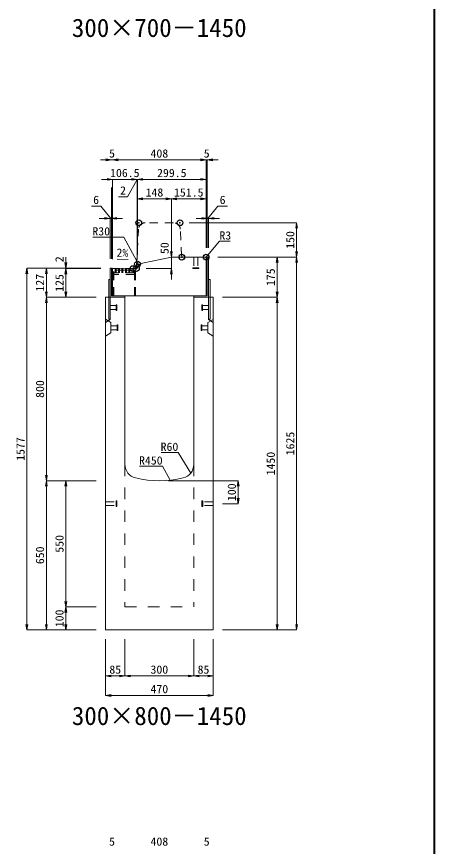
# Model space of a CAD drawing. Units: millimetres at full size. Extents: x -1809 to 57027, y -20349 to 17321.
# Drawn here: x 22777 to 24600, y -10040 to -6422 of the extents above; entities that cross this region are included whole.
import ezdxf
from ezdxf.enums import TextEntityAlignment as Align

# ---------------------------------------------------------------- set-up
doc = ezdxf.new("R2010")
doc.units = ezdxf.units.MM
doc.header["$LTSCALE"] = 50
doc.header["$PDMODE"] = 32
doc.header["$PDSIZE"] = 25
doc.linetypes.add('USER1', pattern=[2, 1, -1])
doc.linetypes.add('USER2', pattern=[1.35, 0.75, -0.6])
for name, color, linetype, lineweight in [('インサート', 3, 'USER2', 9), ('グレーチング', 7, 'USER2', 5), ('受枠', 3, 'Continuous', 5), ('図枠', 7, 'Continuous', 5), ('寸法線', 7, 'Continuous', 13), ('引出線', 4, 'Continuous', 13), ('本体', 2, 'Continuous', 13)]:
    doc.layers.add(name, color=color, linetype=linetype, lineweight=lineweight)
doc.layers.add('作業エリア', color=11, linetype='Continuous')
doc.layers.add('文字', color=7, linetype='Continuous')
doc.styles.add('ＭＳ 明朝', font='')
doc.styles.get('ＭＳ 明朝').set_extended_font_data('MS Mincho')

# ---------------------------------------------------------------- blocks, each defined once
blk = doc.blocks.new('open_arrow')
at = {"color": 0, "linetype": 'Continuous', "lineweight": -2}
blk.add_lwpolyline([(7.5, 1.25), (0, 0), (7.5, -1.25)], dxfattribs=at)

msp = doc.modelspace()

# ---------------------------------------------------------------- linework, layer by layer
at = {"layer": 'インサート'}
for p, q in [((23550.5, -7471.05), (23550.5, -7517.05)), ((23550.5, -7471.05), (23567.5, -7471.05)), ((23567.5, -7471.05), (23567.5, -7517.05)), ((23546.5, -7521.05), (23546.5, -7517.05)), ((23546.5, -7517.05), (23571.5, -7517.05)), ((23546.5, -7521.05), (23571.5, -7521.05)), ((23571.5, -7517.05), (23571.5, -7521.05)), ((23185, -7682.55), (23212, -7682.55)), ((23185, -7682.55), (23185, -7699.55)), ((23185, -7699.55), (23212, -7699.55)), ((23215, -7678.55), (23212, -7678.55)), ((23212, -7678.55), (23212, -7703.55)), ((23212, -7703.55), (23215, -7703.55)), ((23215, -7703.55), (23215, -7678.55)), ((23585, -7678.55), (23588, -7678.55)), ((23585, -7703.55), (23585, -7678.55)), ((23588, -7703.55), (23585, -7703.55)), ((23588, -7678.55), (23588, -7703.55)), ((23615, -7682.55), (23588, -7682.55)), ((23615, -7699.55), (23588, -7699.55)), ((23615, -7682.55), (23615, -7699.55)), ((23188.2, -7770.55), (23215.2, -7770.55)), ((23188.2, -7770.55), (23188.2, -7787.55)), ((23218.2, -7766.55), (23215.2, -7766.55)), ((23215.2, -7766.55), (23215.2, -7791.55)), ((23218.2, -7791.55), (23218.2, -7766.55)), ((23581.8, -7766.55), (23584.8, -7766.55)), ((23581.8, -7791.55), (23581.8, -7766.55)), ((23584.8, -7766.55), (23584.8, -7791.55)), ((23611.8, -7770.55), (23584.8, -7770.55)), ((23611.8, -7770.55), (23611.8, -7787.55)), ((23188.2, -7787.55), (23215.2, -7787.55)), ((23215.2, -7791.55), (23218.2, -7791.55)), ((23584.8, -7791.55), (23581.8, -7791.55)), ((23611.8, -7787.55), (23584.8, -7787.55)), ((23165, -8537.55), (23211, -8537.55)), ((23165, -8554.55), (23165, -8537.55)), ((23211, -8558.55), (23211, -8533.55)), ((23211, -8533.55), (23215, -8533.55)), ((23215, -8558.55), (23215, -8533.55)), ((23585, -8533.55), (23589, -8533.55)), ((23585, -8533.55), (23585, -8558.55)), ((23589, -8533.55), (23589, -8558.55)), ((23635, -8537.55), (23589, -8537.55)), ((23635, -8537.55), (23635, -8554.55)), ((23165, -8554.55), (23211, -8554.55)), ((23215, -8558.55), (23211, -8558.55)), ((23589, -8558.55), (23585, -8558.55)), ((23635, -8554.55), (23589, -8554.55))]:
    msp.add_line(p, q, dxfattribs=at)
at = {"layer": 'グレーチング'}
for p, q in [((23197.5, -7639.05), (23197.5, -7521.05)), ((23295.5, -7521.05), (23197.5, -7521.05)), ((23202, -7639.05), (23202, -7521.05)), ((23206.5, -7540.05), (23206.5, -7521.05)), ((23211, -7540.05), (23211, -7521.05)), ((23221.6, -7540.05), (23221.6, -7521.05)), ((23226.1, -7540.05), (23226.1, -7521.05)), ((23236.7, -7540.05), (23236.7, -7521.05)), ((23241.2, -7540.05), (23241.2, -7521.05)), ((23251.8, -7540.05), (23251.8, -7521.05)), ((23256.3, -7540.05), (23256.3, -7521.05)), ((23266.9, -7540.05), (23266.9, -7521.05)), ((23271.4, -7540.05), (23271.4, -7521.05)), ((23282, -7540.05), (23282, -7521.05)), ((23286.5, -7540.05), (23286.5, -7521.05)), ((23291, -7639.05), (23291, -7521.05)), ((23295.5, -7639.05), (23295.5, -7521.05)), ((23291, -7540.05), (23202, -7540.05)), ((23291, -7546.05), (23202, -7546.05)), ((23221.6, -7527.05), (23211, -7527.05)), ((23236.7, -7527.05), (23226.1, -7527.05)), ((23251.8, -7527.05), (23241.2, -7527.05)), ((23266.9, -7527.05), (23256.3, -7527.05)), ((23282, -7527.05), (23271.4, -7527.05))]:
    msp.add_line(p, q, dxfattribs=at)
at = {"layer": '作業エリア'}
for p in [(23310, -7321.05), (23490, -7321.05), (23304.5, -7501.05), (23497.5, -7471.05), (23604, -7471.05), (23285, -7521.05), (23300, -7521.05)]:
    msp.add_point(p, dxfattribs=at)
at = {"layer": '受枠'}
for p, q in [((23609, -7471.05), (23609, -7640.05)), ((23615, -7471.05), (23609, -7471.05)), ((23615, -7471.05), (23615, -7741.05)), ((23185, -7519.05), (23185, -7741.05)), ((23185, -7519.05), (23191, -7519.05)), ((23191, -7519.05), (23191, -7640.05)), ((23179, -7569.05), (23179, -7741.05)), ((23179, -7569.05), (23185, -7569.05)), ((23621, -7569.05), (23615, -7569.05)), ((23621, -7569.05), (23621, -7741.05)), ((23185, -7646.05), (23250, -7646.05)), ((23191, -7640.05), (23250, -7640.05)), ((23250, -7640.05), (23250, -7646.05)), ((23550, -7640.05), (23550, -7646.05)), ((23609, -7640.05), (23550, -7640.05)), ((23615, -7646.05), (23550, -7646.05)), ((23179, -7741.05), (23185, -7741.05)), ((23621, -7741.05), (23615, -7741.05))]:
    msp.add_line(p, q, dxfattribs=at)
at = {"layer": '図枠', "lineweight": 40}
msp.add_line((24600, -18146.05), (24600, -1526.05), dxfattribs=at)
at = {"layer": '寸法線'}
for p, q in [((23244, -7046.93), (23143, -7046.93)), ((23604, -7046.93), (23196, -7046.93)), ((23556, -7046.93), (23657, -7046.93)), ((23604, -7431.03), (23604, -7046.93)), ((23604, -7431.03), (23604, -7046.93)), ((23609, -7431.03), (23609, -7046.93)), ((23302.57, -7131.93), (23148, -7131.93)), ((23196, -7479.25), (23196, -7131.93)), ((23352.5, -7131.93), (23254.57, -7131.93)), ((23303.53, -7131.93), (23261.69, -7208.3)), ((23302.57, -7481.03), (23302.57, -7131.93)), ((23604, -7131.93), (23304.5, -7131.93)), ((23304.5, -7461.03), (23304.5, -7131.93)), ((23604, -7431.03), (23604, -7131.93)), ((23191, -7479.03), (23191, -7166.91)), ((23196, -7479.25), (23196, -7176.93)), ((23196, -7479.25), (23196, -7176.93)), ((23302.57, -7481.03), (23302.57, -7178.69)), ((23304.5, -7461.03), (23304.5, -7176.93)), ((23261.69, -7208.3), (23221.28, -7208.3)), ((23304.5, -7216.93), (23452.5, -7216.93)), ((23304.5, -7461.03), (23304.5, -7216.93)), ((23452.5, -7431.03), (23452.5, -7216.93)), ((23452.5, -7216.93), (23604, -7216.93)), ((23452.5, -7431.03), (23452.5, -7216.93)), ((23604, -7431.03), (23604, -7216.93)), ((23144.67, -7249.13), (23103.44, -7249.13)), ((23188, -7301.93), (23144.67, -7249.13)), ((23612, -7301.93), (23655.33, -7249.13)), ((23655.33, -7249.13), (23696.56, -7249.13)), ((23239, -7301.93), (23137, -7301.93)), ((23185, -7479.03), (23185, -7301.93)), ((23191, -7479.03), (23191, -7301.93)), ((23561, -7301.93), (23663, -7301.93)), ((23609, -7431.03), (23609, -7301.93)), ((23615, -7431.03), (23615, -7301.93)), ((23530.02, -7321.05), (23998.78, -7321.05)), ((23998.78, -7321.05), (23998.78, -7471.05)), ((23452.5, -7423.05), (23452.5, -7569.05)), ((22992.06, -7471.05), (22992.06, -7569.05)), ((23655.02, -7471.05), (23913.78, -7471.05)), ((23655.02, -7471.05), (23998.78, -7471.05)), ((23655.02, -7471.05), (23998.78, -7471.05)), ((23913.78, -7471.05), (23913.78, -7646.05)), ((23998.78, -7471.05), (23998.78, -9096.05)), ((22822.06, -9096.05), (22822.06, -7519.05)), ((23144.98, -7519.05), (22822.06, -7519.05)), ((22907.06, -7519.05), (22907.06, -7646.05)), ((23144.98, -7519.05), (22907.06, -7519.05)), ((23144.98, -7519.05), (22992.06, -7519.05)), ((23144.98, -7521.05), (22992.06, -7521.05)), ((22992.06, -7521.05), (22992.06, -7646.05)), ((23144.98, -7521.05), (22992.06, -7521.05)), ((23342.59, -7521.05), (23452.5, -7521.05)), ((23124.98, -7646.05), (22907.06, -7646.05)), ((22907.06, -7646.05), (22907.06, -8446.05)), ((23124.98, -7646.05), (22907.06, -7646.05)), ((23124.98, -7646.05), (22992.06, -7646.05)), ((23675.02, -7646.05), (23913.78, -7646.05)), ((23675.02, -7646.05), (23913.78, -7646.05)), ((23913.78, -7646.05), (23913.78, -9096.05)), ((23124.98, -8446.05), (22907.06, -8446.05)), ((22907.06, -9096.05), (22907.06, -8446.05)), ((23124.98, -8446.05), (22907.06, -8446.05)), ((22992.06, -8446.05), (22992.06, -8996.05)), ((23124.98, -8446.05), (22992.06, -8446.05)), ((23440.02, -8446.05), (23743.78, -8446.05)), ((23743.78, -8446.05), (23743.78, -8546.05)), ((23675.02, -8546.05), (23743.78, -8546.05)), ((23124.98, -8996.05), (22992.06, -8996.05)), ((22992.06, -8996.05), (22992.06, -9096.05)), ((23124.98, -8996.05), (22992.06, -8996.05)), ((23124.98, -9096.05), (22822.06, -9096.05)), ((23124.98, -9096.05), (22907.06, -9096.05)), ((23124.98, -9096.05), (22992.06, -9096.05)), ((23675.02, -9096.05), (23913.78, -9096.05)), ((23675.02, -9096.05), (23998.78, -9096.05)), ((23165, -9136.07), (23165, -9297.21)), ((23165, -9136.07), (23165, -9382.21)), ((23250, -9136.07), (23250, -9297.21)), ((23250, -9136.07), (23250, -9297.21)), ((23550, -9136.07), (23550, -9297.21)), ((23550, -9136.07), (23550, -9297.21)), ((23635, -9136.07), (23635, -9297.21)), ((23635, -9136.07), (23635, -9382.21)), ((23165, -9297.21), (23250, -9297.21)), ((23250, -9297.21), (23550, -9297.21)), ((23550, -9297.21), (23635, -9297.21)), ((23165, -9382.21), (23635, -9382.21))]:
    msp.add_line(p, q, dxfattribs=at)
at = {"layer": '引出線'}
for points in [[(23310.6, -7505.19), (23244.87, -7383.51), (23184.87, -7383.51), (23110.2, -7383.51)], [(23603.12, -7471.93), (23661.85, -7401.57), (23709.57, -7401.57)], [(23264, -7481.04), (23215.26, -7480.06), (23264, -7481.04)], [(23537.07, -8412.74), (23482.66, -8322.84), (23407.98, -8322.84)], [(23446.44, -8443.65), (23414.22, -8382.51), (23313.21, -8382.51)]]:
    msp.add_lwpolyline(points, dxfattribs=at)
at = {"layer": '本体', "linetype": 'USER2', "lineweight": 9}
for p, q in [((23461.46, -7321.05), (23338.54, -7321.05)), ((23300.33, -7514.4), (23308.57, -7349.56)), ((23497.17, -7464.4), (23491.43, -7349.56)), ((23185, -7743.05), (23185, -7646.05)), ((23615, -7743.05), (23615, -7646.05)), ((23165, -7755.55), (23185, -7743.05)), ((23635, -7755.55), (23615, -7743.05))]:
    msp.add_line(p, q, dxfattribs=at)
at = {"layer": '本体'}
for p, q in [((23452.5, -7471.05), (23326.19, -7496.66)), ((23601, -7471.05), (23452.5, -7471.05)), ((23604, -7474.05), (23604, -7639.05)), ((23196, -7639.05), (23196, -7519.27)), ((23196, -7519.27), (23285, -7521.05)), ((23285, -7521.05), (23302.57, -7521.05)), ((23165, -7646.05), (23165, -9096.05)), ((23165, -7646.05), (23250, -7646.05)), ((23604, -7639.05), (23196, -7639.05)), ((23250, -7646.05), (23250, -8375.53)), ((23550, -7646.05), (23550, -8375.53)), ((23550, -7646.05), (23635, -7646.05)), ((23635, -7646.05), (23635, -9096.05)), ((23165, -9096.05), (23635, -9096.05))]:
    msp.add_line(p, q, dxfattribs=at)
at = {"layer": '本体', "lineweight": 9}
for p, q in [((23165, -7742.05), (23188.2, -7756.55)), ((23634.58, -7742.31), (23611.8, -7756.55)), ((23188.2, -7756.55), (23188.2, -7801.55)), ((23611.8, -7756.55), (23611.8, -7801.55)), ((23188.2, -7801.55), (23165, -7816.05)), ((23611.8, -7801.55), (23635, -7816.05))]:
    msp.add_line(p, q, dxfattribs=at)
at = {"layer": '本体', "linetype": 'USER1', "lineweight": 15}
for p, q in [((23250, -8375.53), (23250, -8996.05)), ((23550, -8375.53), (23550, -8996.05)), ((23250, -8996.05), (23550, -8996.05))]:
    msp.add_line(p, q, dxfattribs=at)
at = {"layer": '本体', "linetype": 'USER2', "lineweight": 9}
for centre, radius, start, end in [((23338.54, -7351.05), 30, 90, 177.13759), ((23461.46, -7351.05), 30, 2.86241, 90), ((23504.16, -7464.05), 7, 182.86241, 270), ((23293.34, -7514.05), 7, 270, 357.13759)]:
    msp.add_arc(centre, radius, start, end, dxfattribs=at)
at = {"layer": '本体'}
for centre, radius, start, end in [((23601, -7474.05), 3, 0, 90), ((23332.15, -7526.06), 30, 101.45875, 170.39512), ((23310, -8375.53), 60, 180, 256.65764), ((23490, -8375.53), 60, 283.34236, 0), ((23400, -7996.05), 450, 256.65764, 283.34236)]:
    msp.add_arc(centre, radius, start, end, dxfattribs=at)

# ---------------------------------------------------------------- block references
at = {"layer": '寸法線', "xscale": 3.2, "yscale": 3.2}
for p, rotation in [((23191, -7046.93), 180), ((23604, -7046.93), 180), ((23604, -7046.93), 180), ((23196, -7131.93), 180), ((23302.57, -7131.93), 180), ((23302.57, -7131.93), 180), ((23604, -7131.93), 180), ((23452.5, -7216.93), 180), ((23604, -7216.93), 180), ((23185, -7301.93), 180), ((23609, -7301.93), 180), ((23998.78, -7321.05), 270), ((23452.5, -7471.05), 90), ((23998.78, -7471.05), 90), ((23913.78, -7471.05), 270), ((23998.78, -7471.05), 270), ((22822.06, -7519.05), 270), ((22907.06, -7519.05), 270), ((22992.06, -7519.05), 90), ((22992.06, -7521.05), 270), ((22992.06, -7521.05), 270), ((23452.5, -7521.05), 270), ((22907.06, -7646.05), 90), ((22992.06, -7646.05), 90), ((23913.78, -7646.05), 90), ((22907.06, -7646.05), 270), ((23913.78, -7646.05), 270), ((22907.06, -8446.05), 90), ((22907.06, -8446.05), 270), ((22992.06, -8446.05), 270), ((23743.78, -8446.05), 270), ((23743.78, -8546.05), 90), ((22992.06, -8996.05), 90), ((22992.06, -8996.05), 270), ((22822.06, -9096.05), 90), ((22907.06, -9096.05), 90), ((22992.06, -9096.05), 90), ((23913.78, -9096.05), 90), ((23998.78, -9096.05), 90), ((23250, -9297.21), 180), ((23550, -9297.21), 180), ((23635, -9297.21), 180), ((23635, -9382.21), 180)]:
    msp.add_blockref('open_arrow', p, dxfattribs=dict(at, rotation=rotation))
for p in [(23196, -7046.93), (23196, -7046.93), (23609, -7046.93), (23304.5, -7131.93), (23304.5, -7131.93), (23304.5, -7216.93), (23452.5, -7216.93), (23191, -7301.93), (23615, -7301.93), (23165, -9297.21), (23250, -9297.21), (23550, -9297.21), (23165, -9382.21)]:
    msp.add_blockref('open_arrow', p, dxfattribs=at)
at = {"layer": '引出線', "xscale": 0.0533, "yscale": 0.0533}
for p, rotation in [((23264, -7481.04), 178.9), ((23603.12, -7471.93), 50.2), ((23310.6, -7505.19), 118.4), ((23537.07, -8412.74), 121.2), ((23446.44, -8443.65), 117.8)]:
    msp.add_blockref('open_arrow', p, dxfattribs=dict(at, rotation=rotation))

# ---------------------------------------------------------------- texts
at = {"layer": '寸法線', "style": 'ＭＳ 明朝', "width": 1.05}
for s, p in [('5', (23193.5, -7018.91)), ('408', (23400, -7018.91)), ('5', (23606.5, -7018.91)), ('106.5', (23249.28, -7103.91)), ('299.5', (23454.25, -7103.91)), ('2', (23241.48, -7180.28)), ('148', (23378.5, -7188.91)), ('151.5', (23528.25, -7188.91)), ('6', (23124.05, -7221.11)), ('6', (23675.95, -7221.11)), ('85', (23207.5, -9269.19)), ('300', (23400, -9269.19)), ('85', (23592.5, -9269.19)), ('470', (23400, -9354.19)), ('5', (23193.5, -10018.91)), ('408', (23400, -10018.91)), ('5', (23606.5, -10018.91))]:
    msp.add_text(s, height=36.03, dxfattribs=at).set_placement(p, align=Align.MIDDLE_CENTER)
for s, p in [('150', (23970.76, -7396.05)), ('50', (23422.5, -7431.79)), ('2', (22964.06, -7480.2)), ('175', (23885.76, -7558.55)), ('127', (22879.04, -7582.55)), ('125', (22964.04, -7583.55)), ('800', (22879.04, -8046.05)), ('1625', (23970.76, -8283.55)), ('1577', (22794.04, -8307.55)), ('1450', (23885.76, -8371.05)), ('100', (23715.76, -8496.05)), ('550', (22964.04, -8721.05)), ('650', (22879.04, -8771.05)), ('100', (22964.04, -9046.05))]:
    msp.add_text(s, height=36.03, rotation=90, dxfattribs=at).set_placement(p, align=Align.MIDDLE_CENTER)
at = {"layer": '引出線', "style": 'ＭＳ 明朝', "width": 1.05}
for s, p in [('R30', (23184.87, -7340.31)), ('R60', (23482.66, -8279.64)), ('R450', (23414.22, -8339.31))]:
    msp.add_text(s, height=36.03, dxfattribs=at).set_placement(p, align=Align.TOP_RIGHT)
msp.add_text('R3', height=36.03, dxfattribs=at).set_placement((23661.85, -7358.37), align=Align.TOP_LEFT)
msp.add_text('2%', height=36.03, rotation=358.854, dxfattribs=at).set_placement((23264.94, -7434.14), align=Align.TOP_RIGHT)
at = {"layer": '文字', "style": 'ＭＳ 明朝'}
for s, p in [('300×700－1450', (23399.52, -6471.03)), ('300×800－1450', (23399.52, -9471.03))]:
    msp.add_text(s, height=80.06, dxfattribs=at).set_placement(p, align=Align.MIDDLE_CENTER)

doc.saveas('drawing.dxf')
